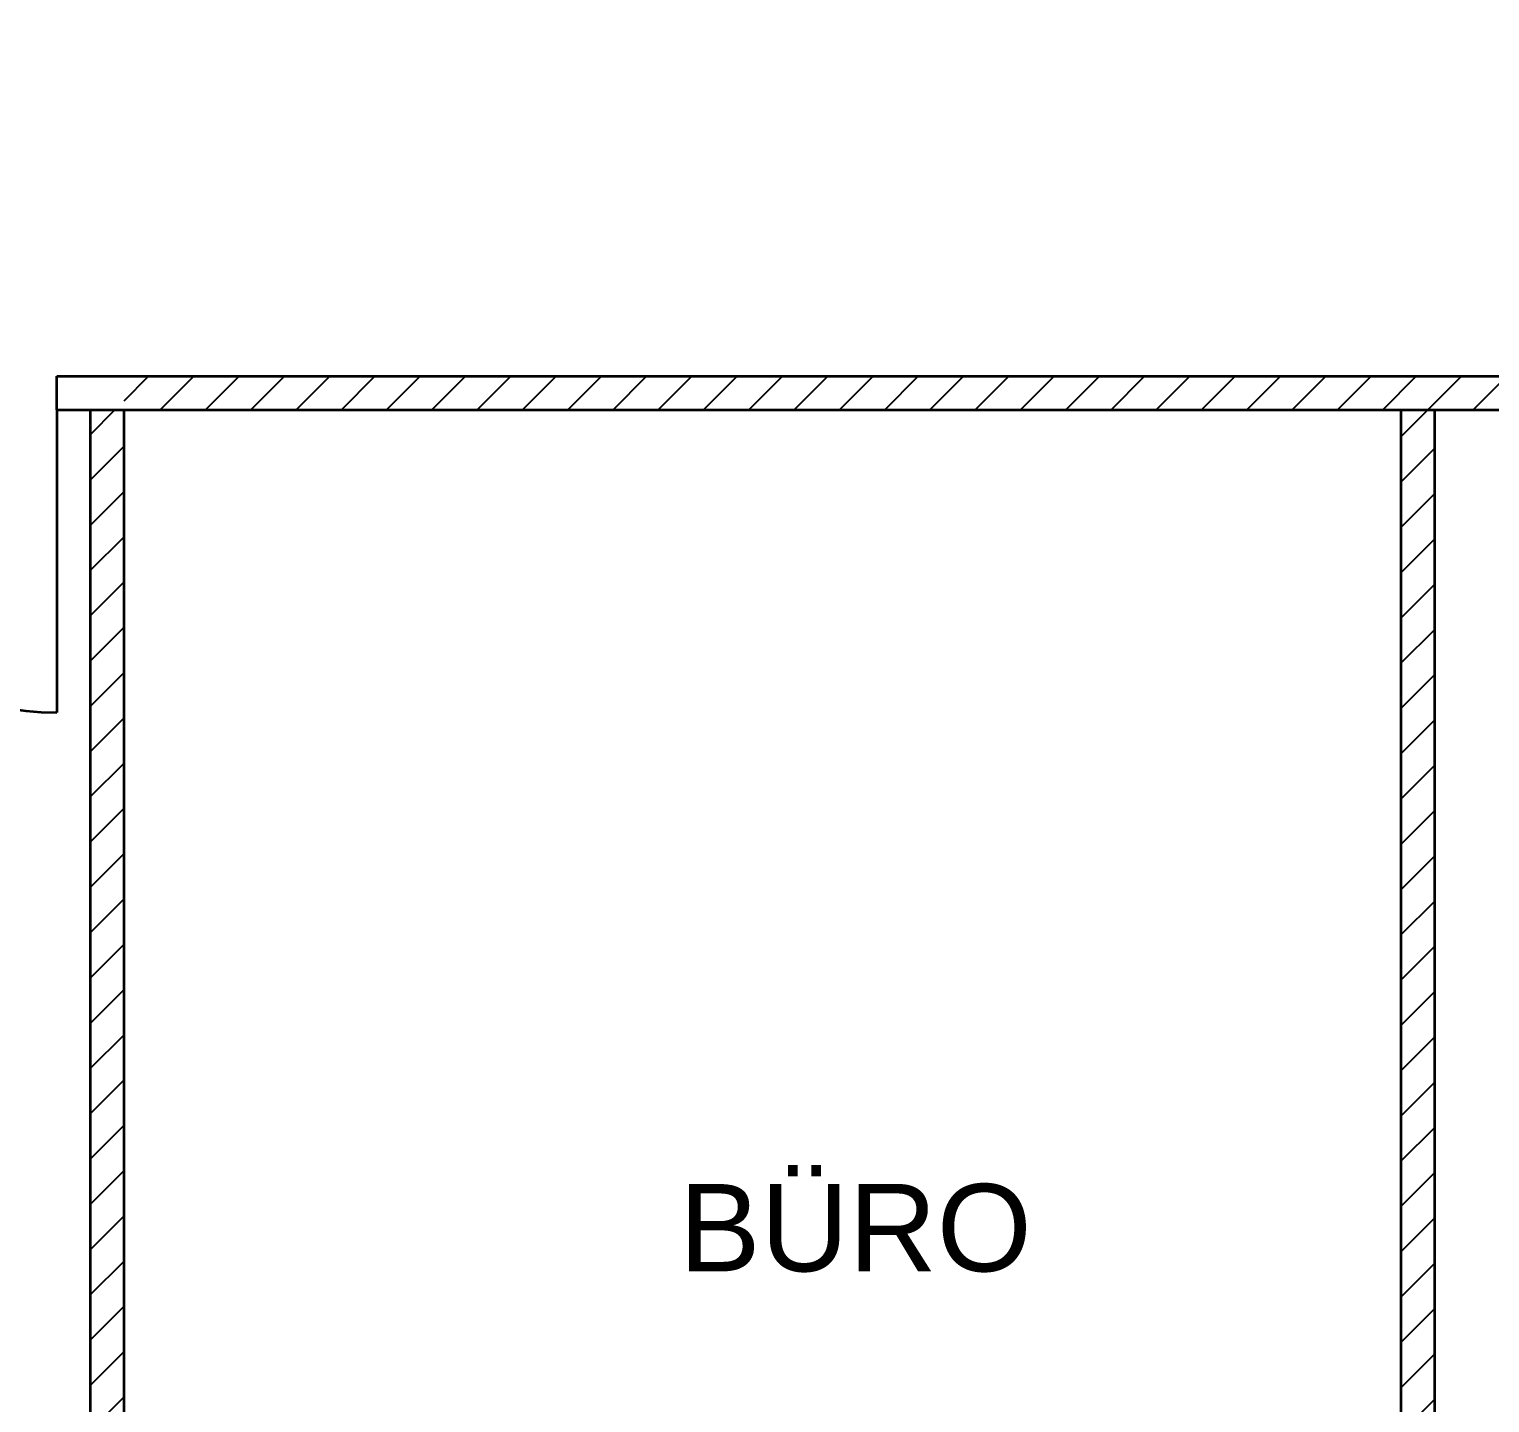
# Model space of a CAD drawing. Header units: millimetres. Extents: x 44201 to 155283, y 19965 to 32744.
# Drawn here: x 152851.4 to 153286, y 28359 to 28767.7 of the extents above; entities that cross this region are included whole.
import ezdxf

# ---------------------------------------------------------------- set-up
doc = ezdxf.new("R2010")
doc.units = ezdxf.units.MM
doc.layers.add('CAM', color=121, linetype='Continuous')
doc.layers.add('MUTFAK EKİPMAN', color=150, linetype='Continuous')
doc.layers.add('duvar', color=7, linetype='Continuous', lineweight=35)
doc.styles.get("Standard").update_dxf_attribs({"font": 'Arial.ttf'})
pattern_1 = [(45, (-419.5085, 17753.385), (-6.7351921, 6.7351921), [])]

msp = doc.modelspace()

# ---------------------------------------------------------------- hatches: boundary and pattern name
at = {"layer": 'CAM'}
h = msp.add_hatch(dxfattribs=at)
h.set_pattern_fill('ANSI31', color=251, scale=3)
h.set_pattern_definition(pattern_1)
h.paths.add_polyline_path([(152879.643, 28654.409), (152869.643, 28654.409), (152869.643, 28066.409), (152857.643, 28066.409), (152857.643, 28046.409), (152857.65, 28046.409), (152869.643, 28046.409), (152869.643, 27658.409), (152627.643, 27658.409), (152627.643, 27694.409), (152587.643, 27694.409), (152533.643, 27694.409), (152533.643, 27643.409), (152879.643, 27643.409)])
h.paths.add_polyline_path([(152767.643, 28066.409), (152533.643, 28066.409), (152533.643, 28046.409), (152767.643, 28046.409)], flags=17)
h.paths.add_polyline_path([(152543.643, 28151.409), (152533.643, 28151.409), (152533.643, 28066.409), (152543.643, 28066.409)], flags=17)
h.paths.add_polyline_path([(152543.643, 28046.409), (152533.643, 28046.409), (152533.643, 27953.409), (152543.643, 27953.409)], flags=17)
h.paths.add_polyline_path([(152543.643, 28504.409), (152533.643, 28504.409), (152533.643, 28358.409), (152543.643, 28358.409)], flags=17)
h.paths.add_polyline_path([(152543.643, 29377.409), (152533.643, 29377.409), (152533.643, 29224.409), (152543.643, 29224.409)])
h.paths.add_polyline_path([(152543.643, 30160.409), (152533.643, 30160.409), (152533.643, 30088.409), (152543.643, 30088.409)])
h.paths.add_polyline_path([(152543.643, 30956.409), (152533.643, 30956.409), (152533.643, 30884.409), (152543.643, 30884.409)])
h.paths.add_polyline_path([(153738.643, 30090.757), (153718.643, 30090.757), (153718.643, 29367.757), (153738.643, 29367.757)])
h = msp.add_hatch(dxfattribs=at)
h.set_pattern_fill('ANSI31', color=251, scale=3)
h.set_pattern_definition(pattern_1)
h.paths.add_polyline_path([(154069.643, 28654.409), (154059.643, 28654.409), (154059.643, 27663.409), (154069.643, 27663.409)])
h.paths.add_polyline_path([(154059.643, 28664.409), (153669.643, 28664.409), (153669.643, 28654.409), (154059.643, 28654.409)])
h.paths.add_polyline_path([(154069.643, 28664.409), (154059.643, 28664.409), (154059.643, 28654.409), (154069.643, 28654.409)])
h.paths.add_polyline_path([(153669.643, 28654.409), (153659.643, 28654.409), (153659.643, 27663.409), (153669.643, 27663.409)])
h.paths.add_polyline_path([(153659.643, 28664.409), (153269.643, 28664.409), (153269.643, 28654.409), (153659.643, 28654.409)])
h.paths.add_polyline_path([(153259.643, 28664.409), (152879.643, 28664.409), (152879.643, 28654.409), (153259.643, 28654.409)])
h.paths.add_polyline_path([(153269.643, 28664.409), (153259.643, 28664.409), (153259.643, 28654.409), (153269.643, 28654.409)])
h.paths.add_polyline_path([(153269.643, 28654.409), (153259.643, 28654.409), (153259.643, 27663.409), (153269.643, 27663.409)])

# ---------------------------------------------------------------- linework, layer by layer
at = {"layer": 'duvar'}
for p, q in [((152859.643, 28654.409), (152859.643, 28664.409)), ((152859.643, 28664.409), (152869.643, 28664.409)), ((152869.643, 28664.409), (154069.643, 28664.409)), ((152859.643, 28654.409), (152869.643, 28654.409)), ((152859.65, 28654.409), (152859.65, 28564.409)), ((152869.643, 28066.409), (152869.643, 28654.409)), ((152869.643, 28654.409), (154069.643, 28654.409)), ((152879.643, 27643.409), (152879.643, 28654.409)), ((153259.643, 27663.409), (153259.643, 28654.409)), ((153269.643, 27663.409), (153269.643, 28654.409))]:
    msp.add_line(p, q, dxfattribs=at)
msp.add_arc((152859.65, 28654.409), 90, 180, 270, dxfattribs=at)

# ---------------------------------------------------------------- texts
at = {"layer": 'MUTFAK EKİPMAN', "insert": (153044.785, 28424.104), "char_height": 26, "attachment_point": 1}
msp.add_mtext_dynamic_manual_height_columns('{\\C7;BÜRO}', width=302.39646, gutter_width=12.5, heights=[0], dxfattribs=at)

doc.saveas('drawing.dxf')
